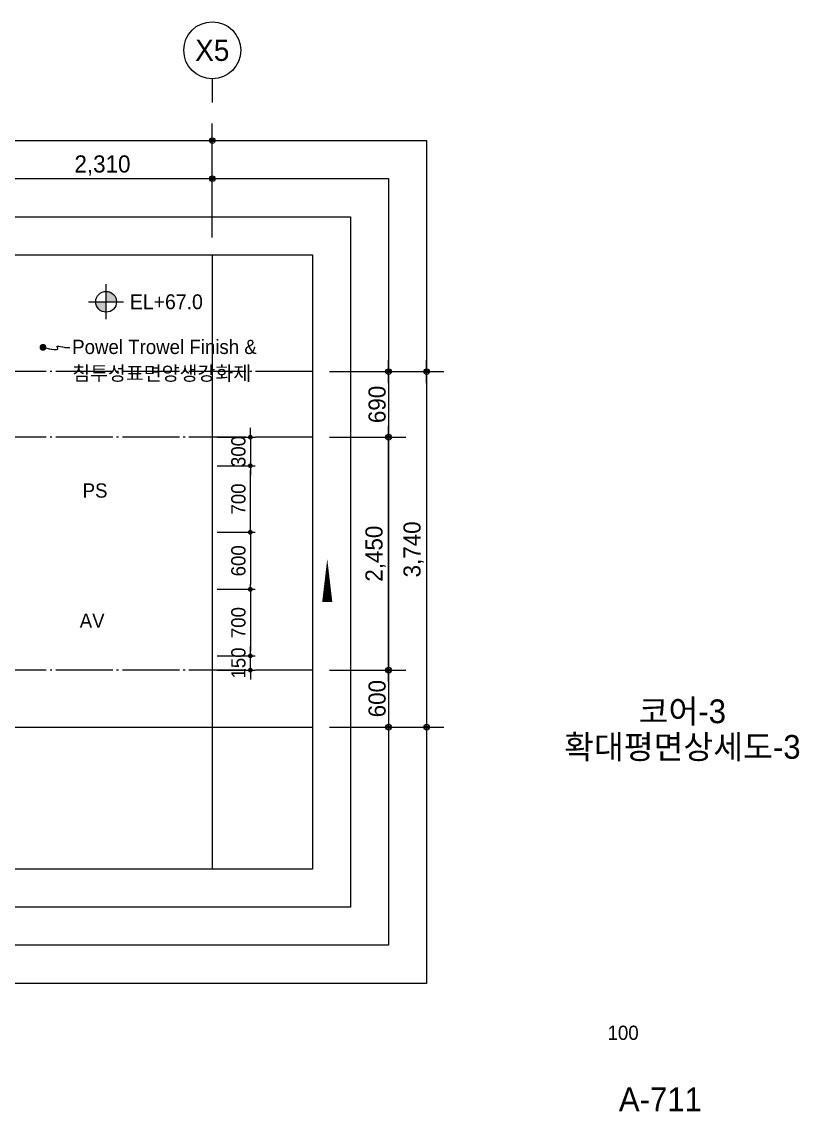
# Model space of a CAD drawing. Header units: millimetres. Extents: x 252711992 to 505989238, y 504776675 to 1009617600.
# Drawn here: x 253247246 to 253255421, y 504804922 to 504816382 of the extents above; entities that cross this region are included whole.
import ezdxf
from ezdxf.enums import TextEntityAlignment as Align
from ezdxf.xclip import XClip

# ---------------------------------------------------------------- set-up
doc = ezdxf.new("R2010")
doc.units = ezdxf.units.MM
doc.header["$XCLIPFRAME"] = 0
doc.linetypes.add('CEN', pattern=[35, 30, -2, 1, -2])
for name, color, linetype in [('$ZCDB_AUDIT_GENERATED_600D18', 7, 'Continuous'), ('0KD DIM', 7, 'Continuous'), ('4A.TEC CEN', 1, 'CEN'), ('4A.TEC FORM-TEXT', 3, 'Continuous'), ('4A.TEC TEXT', 7, 'Continuous'), ('4A.TEC TEXT 1', 3, 'Continuous'), ('4A.TEC TEXT 2', 3, 'Continuous'), ('4A.TEC 심볼', 7, 'Continuous'), ('CEN', 1, 'CEN'), ('SYM', 1, 'Continuous'), ('TEXT', 7, 'Continuous'), ('㈜SE&C TEXT', 7, 'Continuous')]:
    doc.layers.add(name, color=color, linetype=linetype)
doc.layers.add('DEFPOINT', color=135, linetype='Continuous', plot=False)
doc.styles.add('GHS', font='malgun.ttf')
doc.styles.add('SAMOO', font='')
doc.styles.add('나눔고딕', font='')
doc.styles.add('돋움', font='')
doc.styles.add('돋음체', font='')
doc.styles.add('울릉도L', font='')
doc.styles.get('SAMOO').set_extended_font_data('Dotum')
doc.styles.get('나눔고딕').set_extended_font_data('Dotum')
doc.styles.get('돋움').set_extended_font_data('Dotum')
doc.styles.get('돋음체').set_extended_font_data('Dotum')
doc.styles.get('울릉도L').set_extended_font_data('Dotum')
doc.dimstyles.new('DIM_600(외부치수)', dxfattribs={"dimscale": 400, "dimtxt": 3.3, "dimasz": 1, "dimexe": 2, "dimexo": 2, "dimgap": 1, "dimtad": 1, "dimdec": 0, "dimdsep": 46, "dimlunit": 6, "dimtxsty": '나눔고딕', "dimblk1": 'DIMDOT', "dimblk2": 'DIMDOT', "dimsah": 1, "dimcen": 2.5, "dimdle": 1.5, "dimclrd": 8, "dimclre": 8, "dimclrt": 3, "dimadec": 0, "dimazin": 0, "dimtfac": 1, "dimtdec": 0, "dimtix": 1, "dimtmove": 2, "dimatfit": 3, "dimldrblk": 'DIMDOT', "dimfxl": 1, "dimtvp": 1, "dimtolj": 1, "dimtzin": 0, "dimarcsym": 0})
doc.dimstyles.new('KD DIM 1', dxfattribs={"dimscale": 50, "dimtxt": 3, "dimasz": 1, "dimexe": 1, "dimexo": 1, "dimgap": 1, "dimtad": 1, "dimdec": 0, "dimzin": 0, "dimdsep": 46, "dimlunit": 6, "dimtxsty": '돋음체', "dimblk": 'DOT', "dimcen": 3, "dimdle": 1, "dimclrd": 256, "dimclre": 256, "dimclrt": 3, "dimazin": 0, "dimtfac": 1, "dimtdec": 0, "dimtix": 1, "dimtmove": 2, "dimatfit": 3, "dimldrblk": 'OBLIQUE', "dimfxl": 1, "dimtvp": 0.8333, "dimtolj": 1, "dimtzin": 0, "dimarcsym": 0})

# ---------------------------------------------------------------- blocks, each defined once
blk = doc.blocks.new('dwgFD3B')
at = {"layer": '4A.TEC CEN', "color": 250, "ltscale": 500}
blk.add_line((49194.51, -169936.83, -3333.33), (358000, -169936.83, -3333.33), dxfattribs=at)
at = {"layer": '4A.TEC CEN', "color": 250, "ltscale": 500, "elevation": -3333.33}
blk.add_lwpolyline([(208807.63, -39163.16), (208807.63, -267000)], dxfattribs=at)
blk = doc.blocks.new('DIMDOT')
at = {"color": 0}
blk.add_line((-2, 0), (2, 0), dxfattribs=at)
for radius in [0.5, 0.25]:
    blk.add_circle((0, 0), radius, dxfattribs=at)
blk = doc.blocks.new('*D377')
at = {"layer": '$ZCDB_AUDIT_GENERATED_600D18', "color": 8, "lineweight": -2, "transparency": 16777216}
for p, q in [((253238249, 504814112), (253238249, 504815312)), ((253249249, 504814112), (253249249, 504815312)), ((253238309, 504815132), (253249189, 504815132))]:
    blk.add_line(p, q, dxfattribs=at)
at = {"layer": 'Defpoints', "color": 0, "transparency": 16777216}
for p in [(253249249, 504815132), (253238249, 504813932, 0), (253249249, 504813932)]:
    blk.add_point(p, dxfattribs=at)
at = {"layer": '$ZCDB_AUDIT_GENERATED_600D18', "color": 8, "lineweight": -2, "transparency": 16777216, "xscale": 60, "yscale": 60, "zscale": 60, "rotation": 180}
blk.add_blockref('DIMDOT', (253238249, 504815132), dxfattribs=at)
at = {"layer": '$ZCDB_AUDIT_GENERATED_600D18', "color": 8, "lineweight": -2, "transparency": 16777216, "xscale": 60, "yscale": 60, "zscale": 60}
blk.add_blockref('DIMDOT', (253249249, 504815132), dxfattribs=at)
at = {"layer": '$ZCDB_AUDIT_GENERATED_600D18', "color": 3, "transparency": 16777216, "insert": (253243749, 504815270), "char_height": 180, "attachment_point": 5, "style": '나눔고딕'}
blk.add_mtext('\\A1;11,000', dxfattribs=at)
blk = doc.blocks.new('*D378')
at = {"layer": '$ZCDB_AUDIT_GENERATED_600D18', "color": 8, "lineweight": -2, "transparency": 16777216}
for p, q in [((253246939, 504814112), (253246939, 504814912)), ((253249249, 504814112), (253249249, 504814912)), ((253246999, 504814732), (253249189, 504814732))]:
    blk.add_line(p, q, dxfattribs=at)
at = {"layer": 'Defpoints', "color": 0, "transparency": 16777216}
for p in [(253249249, 504814732), (253246939, 504813932, 569), (253249249, 504813932, 4431)]:
    blk.add_point(p, dxfattribs=at)
at = {"layer": '$ZCDB_AUDIT_GENERATED_600D18', "color": 8, "lineweight": -2, "transparency": 16777216, "xscale": 60, "yscale": 60, "zscale": 60, "rotation": 180}
blk.add_blockref('DIMDOT', (253246939, 504814732), dxfattribs=at)
at = {"layer": '$ZCDB_AUDIT_GENERATED_600D18', "color": 8, "lineweight": -2, "transparency": 16777216, "xscale": 60, "yscale": 60, "zscale": 60}
blk.add_blockref('DIMDOT', (253249249, 504814732), dxfattribs=at)
at = {"layer": '$ZCDB_AUDIT_GENERATED_600D18', "color": 3, "transparency": 16777216, "insert": (253248094, 504814870), "char_height": 180, "attachment_point": 5, "style": '나눔고딕'}
blk.add_mtext('\\A1;2,310', dxfattribs=at)
blk = doc.blocks.new('ccs122')
at = {"layer": '4A.TEC 심볼'}
blk.add_line((0, 8), (0, 3), dxfattribs=at)
blk.add_circle((0, 14), 6, dxfattribs=at)
at = {"layer": '4A.TEC TEXT 2', "color": 3, "style": 'GHS'}
blk.add_attdef('NO', text='', height=4.5, dxfattribs=at).set_placement((-0.01, 14.02), align=Align.MIDDLE_CENTER)
blk = doc.blocks.new('*D383')
at = {"layer": '$ZCDB_AUDIT_GENERATED_600D18', "color": 8, "lineweight": -2, "transparency": 16777216}
for p, q in [((253250483, 504812702), (253251683, 504812702)), ((253251503, 504812642), (253251503, 504809022)), ((253250483, 504808962), (253251683, 504808962))]:
    blk.add_line(p, q, dxfattribs=at)
at = {"layer": 'Defpoints', "color": 0, "transparency": 16777216}
for p in [(253250303, 504812702, 0), (253250303, 504808962, 0), (253251503, 504808962)]:
    blk.add_point(p, dxfattribs=at)
at = {"layer": '$ZCDB_AUDIT_GENERATED_600D18', "color": 8, "lineweight": -2, "transparency": 16777216, "xscale": 60, "yscale": 60, "zscale": 60}
for p, rotation in [((253251503, 504812702), 90), ((253251503, 504808962), 270)]:
    blk.add_blockref('DIMDOT', p, dxfattribs=dict(at, rotation=rotation))
at = {"layer": '$ZCDB_AUDIT_GENERATED_600D18', "color": 3, "transparency": 16777216, "insert": (253251366, 504810832), "char_height": 180, "attachment_point": 5, "rotation": 90, "style": '나눔고딕'}
blk.add_mtext('\\A1;3,740', dxfattribs=at)
blk = doc.blocks.new('*D384')
at = {"layer": '$ZCDB_AUDIT_GENERATED_600D18', "color": 8, "lineweight": -2, "transparency": 16777216}
for p, q in [((253250483, 504812702), (253251283, 504812702)), ((253251103, 504812642), (253251103, 504812072)), ((253250483, 504812012), (253251283, 504812012))]:
    blk.add_line(p, q, dxfattribs=at)
at = {"layer": 'Defpoints', "color": 0, "transparency": 16777216}
for p in [(253250303, 504812702, 0), (253250303, 504812012, 0), (253251103, 504812012)]:
    blk.add_point(p, dxfattribs=at)
at = {"layer": '$ZCDB_AUDIT_GENERATED_600D18', "color": 8, "lineweight": -2, "transparency": 16777216, "xscale": 60, "yscale": 60, "zscale": 60}
for p, rotation in [((253251103, 504812702), 90), ((253251103, 504812012), 270)]:
    blk.add_blockref('DIMDOT', p, dxfattribs=dict(at, rotation=rotation))
at = {"layer": '$ZCDB_AUDIT_GENERATED_600D18', "color": 3, "transparency": 16777216, "insert": (253250983, 504812357), "char_height": 180, "attachment_point": 5, "rotation": 90, "style": '나눔고딕'}
blk.add_mtext('\\A1;690', dxfattribs=at)
blk = doc.blocks.new('*D385')
at = {"layer": '$ZCDB_AUDIT_GENERATED_600D18', "color": 8, "lineweight": -2, "transparency": 16777216}
for p, q in [((253250483, 504812012), (253251283, 504812012)), ((253251103, 504809622), (253251103, 504811952)), ((253250483, 504809562), (253251283, 504809562))]:
    blk.add_line(p, q, dxfattribs=at)
at = {"layer": 'Defpoints', "color": 0, "transparency": 16777216}
for p in [(253250303, 504812012, 0), (253251103, 504812012), (253250303, 504809562, 0)]:
    blk.add_point(p, dxfattribs=at)
at = {"layer": '$ZCDB_AUDIT_GENERATED_600D18', "color": 8, "lineweight": -2, "transparency": 16777216, "xscale": 60, "yscale": 60, "zscale": 60}
for p, rotation in [((253251103, 504812012), 90), ((253251103, 504809562), 270)]:
    blk.add_blockref('DIMDOT', p, dxfattribs=dict(at, rotation=rotation))
at = {"layer": '$ZCDB_AUDIT_GENERATED_600D18', "color": 3, "transparency": 16777216, "insert": (253250966, 504810787), "char_height": 180, "attachment_point": 5, "rotation": 90, "style": '나눔고딕'}
blk.add_mtext('\\A1;2,450', dxfattribs=at)
blk = doc.blocks.new('*D386')
at = {"layer": '$ZCDB_AUDIT_GENERATED_600D18', "color": 8, "lineweight": -2, "transparency": 16777216}
for p, q in [((253250483, 504809562), (253251283, 504809562)), ((253251103, 504809502), (253251103, 504809022)), ((253250483, 504808962), (253251283, 504808962))]:
    blk.add_line(p, q, dxfattribs=at)
at = {"layer": 'Defpoints', "color": 0, "transparency": 16777216}
for p in [(253250303, 504809562, 0), (253250303, 504808962, 0), (253251103, 504808962)]:
    blk.add_point(p, dxfattribs=at)
at = {"layer": '$ZCDB_AUDIT_GENERATED_600D18', "color": 8, "lineweight": -2, "transparency": 16777216, "xscale": 60, "yscale": 60, "zscale": 60}
for p, rotation in [((253251103, 504809562), 90), ((253251103, 504808962), 270)]:
    blk.add_blockref('DIMDOT', p, dxfattribs=dict(at, rotation=rotation))
at = {"layer": '$ZCDB_AUDIT_GENERATED_600D18', "color": 3, "transparency": 16777216, "insert": (253250983, 504809262), "char_height": 180, "attachment_point": 5, "rotation": 90, "style": '나눔고딕'}
blk.add_mtext('\\A1;600', dxfattribs=at)
blk = doc.blocks.new('_Dot')
at = {"color": 0, "linetype": 'ByBlock', "lineweight": -2}
blk.add_line((-0.5, 0), (-1, 0), dxfattribs=at)
at = {"color": 0, "linetype": 'ByBlock', "const_width": 0.5}
blk.add_lwpolyline([(-0.25, 0, 1), (0.25, 0, 1)], format="xyb", close=True, dxfattribs=at)
blk = doc.blocks.new('*D995')
at = {"layer": '0KD DIM', "lineweight": -2, "transparency": 16777216}
for p, q in [((253249649, 504812062), (253249649, 504812112)), ((253249299, 504812012), (253249699, 504812012)), ((253249649, 504812012), (253249649, 504811712)), ((253249299, 504811712), (253249699, 504811712)), ((253249649, 504811662), (253249649, 504811612))]:
    blk.add_line(p, q, dxfattribs=at)
at = {"layer": 'Defpoints', "color": 0, "transparency": 16777216}
for p in [(253249249, 504812012), (253249249, 504811712), (253249649, 504811712)]:
    blk.add_point(p, dxfattribs=at)
at = {"layer": '0KD DIM', "lineweight": -2, "transparency": 16777216, "xscale": 50, "yscale": 50, "zscale": 50}
for p, rotation in [((253249649, 504812012), 270), ((253249649, 504811712), 90)]:
    blk.add_blockref('_Dot', p, dxfattribs=dict(at, rotation=rotation))
at = {"layer": '0KD DIM', "color": 3, "transparency": 16777216, "insert": (253249524, 504811862), "char_height": 150, "attachment_point": 5, "rotation": 90, "style": '돋음체'}
blk.add_mtext('\\A1;300', dxfattribs=at)
blk = doc.blocks.new('_OBLIQUE')
at = {"color": 0, "linetype": 'ByBlock'}
blk.add_line((-0.5, -0.5), (0.5, 0.5), dxfattribs=at)
blk = doc.blocks.new('*D996')
at = {"layer": '0KD DIM', "lineweight": -2, "transparency": 16777216}
for p, q in [((253249299, 504811712), (253249699, 504811712)), ((253249649, 504811062), (253249649, 504811662)), ((253249299, 504811012), (253249699, 504811012))]:
    blk.add_line(p, q, dxfattribs=at)
at = {"layer": 'Defpoints', "color": 0, "transparency": 16777216}
for p in [(253249249, 504811712), (253249649, 504811712), (253249249, 504811012)]:
    blk.add_point(p, dxfattribs=at)
at = {"layer": '0KD DIM', "lineweight": -2, "transparency": 16777216, "xscale": 50, "yscale": 50, "zscale": 50}
for p, rotation in [((253249649, 504811712), 90), ((253249649, 504811012), 270)]:
    blk.add_blockref('_Dot', p, dxfattribs=dict(at, rotation=rotation))
at = {"layer": '0KD DIM', "color": 3, "transparency": 16777216, "insert": (253249524, 504811362), "char_height": 150, "attachment_point": 5, "rotation": 90, "style": '돋음체'}
blk.add_mtext('\\A1;700', dxfattribs=at)
blk = doc.blocks.new('*D997')
at = {"layer": '0KD DIM', "lineweight": -2, "transparency": 16777216}
for p, q in [((253249299, 504811012), (253249699, 504811012)), ((253249649, 504810962), (253249649, 504810462)), ((253249299, 504810412), (253249699, 504810412))]:
    blk.add_line(p, q, dxfattribs=at)
at = {"layer": 'Defpoints', "color": 0, "transparency": 16777216}
for p in [(253249249, 504811012), (253249249, 504810412), (253249649, 504810412)]:
    blk.add_point(p, dxfattribs=at)
at = {"layer": '0KD DIM', "lineweight": -2, "transparency": 16777216, "xscale": 50, "yscale": 50, "zscale": 50}
for p, rotation in [((253249649, 504811012), 90), ((253249649, 504810412), 270)]:
    blk.add_blockref('_Dot', p, dxfattribs=dict(at, rotation=rotation))
at = {"layer": '0KD DIM', "color": 3, "transparency": 16777216, "insert": (253249524, 504810712), "char_height": 150, "attachment_point": 5, "rotation": 90, "style": '돋음체'}
blk.add_mtext('\\A1;600', dxfattribs=at)
blk = doc.blocks.new('sa987w')
at = {"layer": 'CEN'}
blk.add_lwpolyline([(-193684, 4338697), (-193578, 4338673), (-193508, 4338662), (-193468, 4338661), (-193450, 4338667), (-193447, 4338679), (-193453, 4338692), (-193460, 4338704), (-193462, 4338713), (-193452, 4338716), (-193432, 4338714), (-193405, 4338709), (-193373, 4338703), (-193340, 4338697), (-193309, 4338693), (-193281, 4338692), (-193261, 4338697)], dxfattribs=at)
at = {"layer": '㈜SE&C TEXT', "color": 1, "const_width": 53.8}
blk.add_lwpolyline([(-193711, 4338697, -1), (-193657, 4338697, -1)], format="xyb", close=True, dxfattribs=at)
at = {"layer": '4A.TEC TEXT', "style": '돋움'}
for s, p in [('Powel Trowel Finish &', (-193223, 4338704)), ('침투성표면양생강화제', (-193223, 4338287))]:
    blk.add_text(s, height=225, dxfattribs=at).set_placement(p, align=Align.MIDDLE_LEFT)
blk = doc.blocks.new('*D984')
at = {"layer": '0KD DIM', "lineweight": -2, "transparency": 16777216}
for p, q in [((253249649, 504809762), (253249649, 504809812)), ((253249299, 504809712), (253249699, 504809712)), ((253249649, 504809562), (253249649, 504809712)), ((253249299, 504809562), (253249699, 504809562)), ((253249649, 504809512), (253249649, 504809462))]:
    blk.add_line(p, q, dxfattribs=at)
at = {"layer": 'Defpoints', "color": 0, "transparency": 16777216}
for p in [(253249249, 504809712), (253249649, 504809712), (253249249, 504809562)]:
    blk.add_point(p, dxfattribs=at)
at = {"layer": '0KD DIM', "lineweight": -2, "transparency": 16777216, "xscale": 50, "yscale": 50, "zscale": 50}
for p, rotation in [((253249649, 504809712), 270), ((253249649, 504809562), 90)]:
    blk.add_blockref('_Dot', p, dxfattribs=dict(at, rotation=rotation))
at = {"layer": '0KD DIM', "color": 3, "transparency": 16777216, "insert": (253249524, 504809637), "char_height": 150, "attachment_point": 5, "rotation": 90, "style": '돋음체'}
blk.add_mtext('\\A1;150', dxfattribs=at)
blk = doc.blocks.new('*D985')
at = {"layer": '0KD DIM', "lineweight": -2, "transparency": 16777216}
for p, q in [((253249299, 504810412), (253249699, 504810412)), ((253249649, 504810362), (253249649, 504809762)), ((253249299, 504809712), (253249699, 504809712))]:
    blk.add_line(p, q, dxfattribs=at)
at = {"layer": 'Defpoints', "color": 0, "transparency": 16777216}
for p in [(253249249, 504810412), (253249249, 504809712), (253249649, 504809712)]:
    blk.add_point(p, dxfattribs=at)
at = {"layer": '0KD DIM', "lineweight": -2, "transparency": 16777216, "xscale": 50, "yscale": 50, "zscale": 50}
for p, rotation in [((253249649, 504810412), 90), ((253249649, 504809712), 270)]:
    blk.add_blockref('_Dot', p, dxfattribs=dict(at, rotation=rotation))
at = {"layer": '0KD DIM', "color": 3, "transparency": 16777216, "insert": (253249524, 504810062), "char_height": 150, "attachment_point": 5, "rotation": 90, "style": '돋음체'}
blk.add_mtext('\\A1;700', dxfattribs=at)
blk = doc.blocks.new('FL-LEVEL1')
at = {"layer": '4A.TEC 심볼', "linetype": 'ByBlock'}
h = blk.add_hatch(color=256, dxfattribs=at)
h.paths.add_polyline_path([(295, 175), (295, 0), (470, 0, 0.414214)])
h.paths.add_polyline_path([(295, 0), (120, 0, 0.414214), (295, -175)])
for p, q in [((295, -295), (295, 295)), ((0, 0), (590, 0))]:
    blk.add_line(p, q, dxfattribs=at)
blk.add_circle((295, 0), 175, dxfattribs=at)
at = {"layer": '4A.TEC TEXT 2', "color": 3, "linetype": 'ByBlock', "style": 'SAMOO'}
blk.add_attdef('FL', text='', height=250, dxfattribs=at).set_placement((695, 0), align=Align.MIDDLE_LEFT)

msp = doc.modelspace()

# ---------------------------------------------------------------- linework, layer by layer
at = {"layer": '4A.TEC CEN', "ltscale": 20}
for p, q in [((253250303.05, 504812702.14, 1666.67), (253236992.67, 504812702.14, 1666.67)), ((253250303.05, 504812012.14, 1666.67), (253244288.77, 504812012.14, 1666.67)), ((253250303.05, 504809562.14, 1666.67), (253236992.67, 504809562.14, 1666.67))]:
    msp.add_line(p, q, dxfattribs=at)
at = {"layer": 'DEFPOINT', "elevation": 3333.33}
for points in [[(253235792.67, 504815132.16), (253251503.05, 504815132.16), (253251503.05, 504806267.16), (253235792.67, 504806267.16)], [(253236192.67, 504814732.16), (253251103.05, 504814732.16), (253251103.05, 504806667.16), (253236192.67, 504806667.16)], [(253236592.67, 504814332.16), (253250703.05, 504814332.16), (253250703.05, 504807067.16), (253236592.67, 504807067.16)], [(253236992.67, 504813932.16), (253250303.05, 504813932.16), (253250303.05, 504807467.16), (253236992.67, 504807467.16)]]:
    msp.add_lwpolyline(points, close=True, dxfattribs=at)
at = {"layer": 'SYM', "elevation": 1666.67}
msp.add_lwpolyline([(253250457.91, 504810731.32, 0, 106.74, 0), (253250457.91, 504810278.45, 0, 0, 0), (253249144.96, 504810278.45, 0, 0, 0)], format="xyseb", dxfattribs=at)

# ---------------------------------------------------------------- block references
ref = msp.add_blockref('dwgFD3B', (253040441.15, 504978898.98, 0.45))
XClip(ref).set_block_clipping_path([(196551.5201089978, -171431.8169596791), (209861.9006240964, -164966.8169608712)])
at = {"layer": '4A.TEC TEXT', "xscale": 0.6666666666666666, "yscale": 0.6666666666666666, "zscale": 0.6666666666666666}
msp.add_blockref('sa987w', (253376590.8, 501920492.95), dxfattribs=at)
at = {"layer": '4A.TEC 심볼'}
ref = msp.add_blockref('ccs122', (253249248.78, 504815382.16, -7764.32), dxfattribs=dict(at, xscale=49.99999977496833, yscale=49.99999977496833, zscale=49.99999977496833))
ref.add_attrib('NO', 'X5', dxfattribs={"layer": '0', "color": 3, "height": 225, "style": '울릉도L'}).set_placement((253249248.47, 504816083.06, -7764.32), align=Align.MIDDLE_CENTER)
at = {"layer": '4A.TEC 심볼', "color": 3, "linetype": 'ByBlock'}
ref = msp.add_blockref('FL-LEVEL1', (253247947.74, 504813437.13), dxfattribs=dict(at, xscale=0.6250000000000405, yscale=0.6250000000000405, zscale=0.6250000000000405))
ref.add_attrib('FL', 'EL+67.0', dxfattribs={"layer": '4A.TEC TEXT 1', "color": 3, "linetype": 'ByBlock', "height": 156.25, "style": 'SAMOO'}).set_placement((253248382.12, 504813437.13), align=Align.MIDDLE_LEFT)

# ---------------------------------------------------------------- texts
at = {"layer": '4A.TEC FORM-TEXT', "style": '돋움'}
msp.add_text('A-711', height=250, dxfattribs=at).set_placement((253253961, 504804922.22, 3333.33), align=Align.CENTER)
at = {"layer": '4A.TEC TEXT 2', "style": '나눔고딕'}
for s, height, p in [('코어-3', 250, (253254191.89, 504809003.72, 3333.33)), ('확대평면상세도-3', 250, (253254191.89, 504808629.83, 3333.33)), ('100', 150, (253253569.02, 504805672.21, 3333.33))]:
    msp.add_text(s, height=height, dxfattribs=at).set_placement(p, align=Align.CENTER)
at = {"layer": 'TEXT', "style": '돋움'}
for s, p in [('PS', (253248015.89, 504811451.43, -3333.33)), ('AV', (253247985.42, 504810082.78, -3333.33))]:
    msp.add_text(s, height=150, dxfattribs=at).set_placement(p, align=Align.MIDDLE_CENTER)

# ---------------------------------------------------------------- dimensions: what is measured, and where the dimension line sits
at = {"layer": '$ZCDB_AUDIT_GENERATED_600D18'}
for base, p1, p2, picture, middle in [((253249248.78, 504815132.16, -7764.32), (253238248.78, 504813932.16, -7764.32), (253249248.78, 504813932.16, -7764.32), '*D377', (253243748.78, 504815269.62, -7764.32)), ((253249248.78, 504814732.16, -7764.32), (253246938.77, 504813932.16, -7195.76), (253249248.78, 504813932.16, -3332.88), '*D378', (253248093.77, 504814869.62, -7764.32))]:
    dim = msp.add_linear_dim(base=base, p1=p1, p2=p2, dimstyle='DIM_600(외부치수)', override={"dimscale": 300, "dimtxt": 0.6, "dimasz": 0.2, "dimexe": 0.6, "dimexo": 0.6, "dimgap": 0.1, "dimdec": 1, "dimblk1": 'DIMDOT', "dimblk2": 'DIMDOT', "dimdle": 0.5}, dxfattribs=at)
    dim.commit()
    dim.dimension.update_dxf_attribs({"geometry": picture, "text_midpoint": middle})
for base, p1, p2, angle, picture, middle in [((253251503.05, 504808962.14, -4999.55), (253250303.05, 504812702.14, -4999.55), (253250303.05, 504808962.14, -4999.55), 270, '*D383', (253251365.59, 504810832.14, -4999.55)), ((253251103.05, 504812012.14, -4999.55), (253250303.05, 504812702.14, -4999.55), (253250303.05, 504812012.14, -4999.55), 270, '*D384', (253250982.93, 504812357.14, -4999.55)), ((253251103.05, 504812012.14, -4999.55), (253250303.05, 504809562.14, -4999.55), (253250303.05, 504812012.14, -4999.55), 90, '*D385', (253250965.59, 504810787.14, -4999.55)), ((253251103.05, 504808962.14, -4999.55), (253250303.05, 504809562.14, -4999.55), (253250303.05, 504808962.14, -4999.55), 270, '*D386', (253250982.93, 504809262.14, -4999.55))]:
    dim = msp.add_linear_dim(base=base, p1=p1, p2=p2, angle=angle, dimstyle='DIM_600(외부치수)', override={"dimscale": 300, "dimtxt": 0.6, "dimasz": 0.2, "dimexe": 0.6, "dimexo": 0.6, "dimgap": 0.1, "dimdec": 1, "dimblk1": 'DIMDOT', "dimblk2": 'DIMDOT', "dimdle": 0.5}, dxfattribs=at)
    dim.commit()
    dim.dimension.update_dxf_attribs({"geometry": picture, "text_midpoint": middle})
at = {"layer": '0KD DIM'}
for base, p1, p2, angle, picture, middle in [((253249648.78, 504811712.14, -3332.88), (253249248.78, 504812012.14, -3332.88), (253249248.78, 504811712.14, -3332.88), 270, '*D995', (253249523.67, 504811862.14, -3332.88)), ((253249648.78, 504811712.14, -3332.88), (253249248.78, 504811012.14, -3332.88), (253249248.78, 504811712.14, -3332.88), 90, '*D996', (253249523.67, 504811362.14, -3332.88)), ((253249648.78, 504810412.14, -3332.88), (253249248.78, 504811012.14, -3332.88), (253249248.78, 504810412.14, -3332.88), 270, '*D997', (253249523.67, 504810712.14, -3332.88)), ((253249648.78, 504809712.14, -3332.88), (253249248.78, 504810412.14, -3332.88), (253249248.78, 504809712.14, -3332.88), 270, '*D985', (253249523.67, 504810062.14, -3332.88)), ((253249648.78, 504809712.14, -3332.88), (253249248.78, 504809562.14, -3332.88), (253249248.78, 504809712.14, -3332.88), 90, '*D984', (253249523.67, 504809637.14, -3332.88))]:
    dim = msp.add_linear_dim(base=base, p1=p1, p2=p2, angle=angle, dimstyle='KD DIM 1', dxfattribs=at)
    dim.commit()
    dim.dimension.update_dxf_attribs({"geometry": picture, "text_midpoint": middle})

doc.saveas('drawing.dxf')
